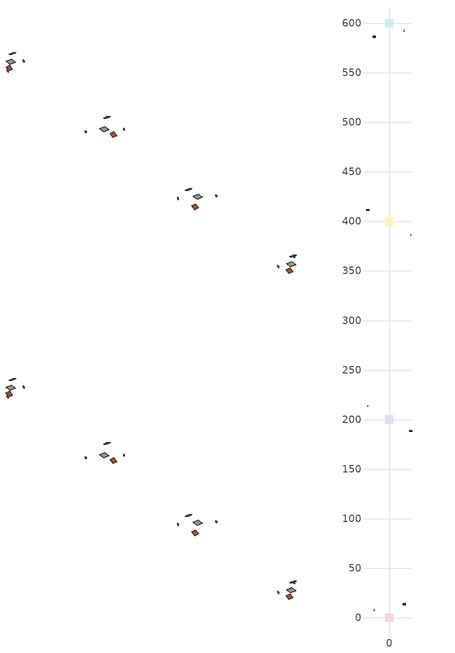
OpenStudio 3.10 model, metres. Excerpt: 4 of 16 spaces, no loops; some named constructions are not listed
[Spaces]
unit1_attic___vented_1
 floor to unit1_conditioned_space_1 (unit1_Floor2_construction_Reversed): -4.21,-4.21 -4.21,4.21 4.21,4.21 4.21,-4.21 z2.44
 wall outside (unit1_Wall6_construction): 15.36,12.62 15.36,14.43 z0:2.44
 wall adiabatic (unit1_Wall5_construction): -15.36,8.48 -15.36,6.66 z0:2.44
 roof outside (unit1_Roof2_construction): -9.07,-15.36,2.44 -9.07,-9.73,5.25 -15.36,-9.73,5.25 -15.36,-15.36,2.44
 roof outside (unit1_Roof1_construction): 9.07,15.36,2.44 9.07,9.73,5.25 15.36,9.73,5.25 15.36,15.36,2.44
unit2_attic___vented_1
 floor to unit2_conditioned_space_1 (unit2_Floor2_2_construction_Reversed): -4.21,195.79 -4.21,204.21 4.21,204.21 4.21,195.79 z2.44
 wall outside (unit2_Wall5_2_construction): 21.56,187.63 21.56,189.45 z0:2.44
 wall adiabatic (unit2_Wall6_2_construction): -21.56,214.67 -21.56,212.86 z0:2.44
 roof outside (unit2_Roof2_2_construction): -3.53,221.56,2.44 -3.53,215.93,5.25 2.77,215.93,5.25 2.77,221.56,2.44
 roof outside (unit2_Roof1_2_construction): -15.26,178.44,2.44 -15.26,184.07,5.25 -21.56,184.07,5.25 -21.56,178.44,2.44
unit3_attic___vented_1
 floor to unit3_conditioned_space_1 (unit3_Floor2_3_construction_Reversed): -4.21,395.79 -4.21,404.21 4.21,404.21 4.21,395.79 z2.44
 wall outside (unit3_Wall5_3_construction): -21.56,412.37 -21.56,410.55 z0:2.44
 wall adiabatic (unit3_Wall6_3_construction): 21.56,385.33 21.56,387.14 z0:2.44
 roof outside (unit3_Roof2_3_construction): 3.53,378.44,2.44 3.53,384.07,5.25 -2.77,384.07,5.25 -2.77,378.44,2.44
 roof outside (unit3_Roof1_3_construction): 15.26,421.56,2.44 15.26,415.93,5.25 21.56,415.93,5.25 21.56,421.56,2.44
unit4_attic___vented_1
 floor to unit4_conditioned_space_1 (unit4_Floor2_4_construction_Reversed): -4.21,595.79 -4.21,604.21 4.21,604.21 4.21,595.79 z2.44
 wall outside (unit4_Wall6_4_construction): -15.36,587.38 -15.36,585.57 z0:2.44
 wall adiabatic (unit4_Wall5_4_construction): 15.36,591.52 15.36,593.34 z0:2.44
 roof outside (unit4_Roof2_4_construction): 9.07,615.36,2.44 9.07,609.73,5.25 15.36,609.73,5.25 15.36,615.36,2.44
 roof outside (unit4_Roof1_4_construction): -9.07,584.64,2.44 -9.07,590.27,5.25 -15.36,590.27,5.25 -15.36,584.64,2.44
[Schedule:Day]
unit1_mech_vent_bath_fan_0_schedule_day; unit2_mech_vent_bath_fan_0_schedule_day; unit3_mech_vent_bath_fan_0_schedule_day; unit4_mech_vent_bath_fan_0_schedule_day: 7, 0, 0, 8, 0, 1, 24, 0, 0
unit1_mech_vent_bath_fan_0_schedule_default_day; unit1_mech_vent_range_fan_0_schedule_default_day; unit1_natural_vent_schedule_default_day; unit1_cooling_season_schedule_day_2; unit1_cooling_season_schedule_day; unit1_cooling_season_schedule_default_day; unit1_general_water_use_schedule_default_day; unit1_cooling_setpoint_default_day; unit1_heating_setpoint_default_day; unit2_mech_vent_bath_fan_0_schedule_default_day; unit2_mech_vent_range_fan_0_schedule_default_day; unit2_natural_vent_schedule_default_day; unit2_cooling_season_schedule_day_2; unit2_cooling_season_schedule_day; unit2_cooling_season_schedule_default_day; unit2_general_water_use_schedule_default_day; unit2_cooling_setpoint_default_day; unit2_heating_setpoint_default_day; unit3_mech_vent_bath_fan_0_schedule_default_day; unit3_mech_vent_range_fan_0_schedule_default_day; unit3_natural_vent_schedule_default_day; unit3_cooling_season_schedule_day_2; unit3_cooling_season_schedule_day; unit3_cooling_season_schedule_default_day; unit3_general_water_use_schedule_default_day; unit3_cooling_setpoint_default_day; unit3_heating_setpoint_default_day; unit4_mech_vent_bath_fan_0_schedule_default_day; unit4_mech_vent_range_fan_0_schedule_default_day; unit4_natural_vent_schedule_default_day; unit4_cooling_season_schedule_day_2; unit4_cooling_season_schedule_day; unit4_cooling_season_schedule_default_day; unit4_general_water_use_schedule_default_day; unit4_cooling_setpoint_default_day; unit4_heating_setpoint_default_day: 24, 0, 0
unit1_mech_vent_range_fan_0_schedule_day; unit2_mech_vent_range_fan_0_schedule_day; unit3_mech_vent_range_fan_0_schedule_day; unit4_mech_vent_range_fan_0_schedule_day: 18, 0, 0, 19, 0, 1, 24, 0, 0
unit1_natural_vent_schedule_day; unit1_cooling_season_schedule_day_1; unit2_natural_vent_schedule_day; unit2_cooling_season_schedule_day_1; unit3_natural_vent_schedule_day; unit3_cooling_season_schedule_day_1; unit4_natural_vent_schedule_day; unit4_cooling_season_schedule_day_1: 24, 0, 1
unit1_general_water_use_schedule_day; unit2_general_water_use_schedule_day; unit3_general_water_use_schedule_day; unit4_general_water_use_schedule_day: 1, 0, 0.315068, 3, 0, 0.287671, 4, 0, 0.342466, 5, 0, 0.369863, 6, 0, 0.520548, 7, 0, 0.60274, 8, 0, 0.534247, 10, 0, 0.506849, 11, 0, 0.465753, 14, 0, 0.479452, 15, 0, 0.534247, 16, 0, 0.589041, 17, 0, 0.69863, 18, 0, 0.876712, 19, 0, 0.890411, 20, 0, 0.986301, 21, 0, 1, 22, 0, 0.863014, 23, 0, 0.616438, 24, 0, 0.465753
unit1_cooling_setpoint_day; unit2_cooling_setpoint_day; unit3_cooling_setpoint_day; unit4_cooling_setpoint_day: 24, 0, 25.5556
unit1_heating_setpoint_day; unit2_heating_setpoint_day; unit3_heating_setpoint_day; unit4_heating_setpoint_day: 24, 0, 20
[Schedule:Rule] Apply Monday=Yes; Apply Wednesday=Yes; Apply Friday=Yes; Date Specification Type=DateRange; Start Day=1
Name | Schedule Ruleset | Rule Order | Day Schedule | Apply Sunday | Apply Tuesday | Apply Thursday | Apply Saturday | Start Month | End Month | End Day
unit1_mech_vent_bath_fan_0_schedule_allday_rule | unit1_mech_vent_bath_fan_0_schedule | 0 | unit1_mech_vent_bath_fan_0_schedule_day | Yes | Yes | Yes | Yes | 1 | 12 | 31
unit1_mech_vent_range_fan_0_schedule_allday_rule | unit1_mech_vent_range_fan_0_schedule | 0 | unit1_mech_vent_range_fan_0_schedule_day | Yes | Yes | Yes | Yes | 1 | 12 | 31
unit1_natural_vent_schedule_rule | unit1_natural_vent_schedule | 0 | unit1_natural_vent_schedule_day | No | No | No | No | 1 | 12 | 31
unit1_cooling_season_schedule_allday_rule_2 | unit1_cooling_season_schedule | 0 | unit1_cooling_season_schedule_day_2 | Yes | Yes | Yes | Yes | 10 | 12 | 31
unit1_cooling_season_schedule_allday_rule_1 | unit1_cooling_season_schedule | 1 | unit1_cooling_season_schedule_day_1 | Yes | Yes | Yes | Yes | 6 | 9 | 30
unit1_cooling_season_schedule_allday_rule | unit1_cooling_season_schedule | 2 | unit1_cooling_season_schedule_day | Yes | Yes | Yes | Yes | 1 | 5 | 31
unit1_general_water_use_schedule_allday_rule | unit1_general_water_use_schedule | 0 | unit1_general_water_use_schedule_day | Yes | Yes | Yes | Yes | 1 | 12 | 31
unit1_cooling_setpoint_allday_rule | unit1_cooling_setpoint | 0 | unit1_cooling_setpoint_day | Yes | Yes | Yes | Yes | 1 | 12 | 31
unit1_heating_setpoint_allday_rule | unit1_heating_setpoint | 0 | unit1_heating_setpoint_day | Yes | Yes | Yes | Yes | 1 | 12 | 31
unit2_mech_vent_bath_fan_0_schedule_allday_rule | unit2_mech_vent_bath_fan_0_schedule | 0 | unit2_mech_vent_bath_fan_0_schedule_day | Yes | Yes | Yes | Yes | 1 | 12 | 31
unit2_mech_vent_range_fan_0_schedule_allday_rule | unit2_mech_vent_range_fan_0_schedule | 0 | unit2_mech_vent_range_fan_0_schedule_day | Yes | Yes | Yes | Yes | 1 | 12 | 31
unit2_natural_vent_schedule_rule | unit2_natural_vent_schedule | 0 | unit2_natural_vent_schedule_day | No | No | No | No | 1 | 12 | 31
unit2_cooling_season_schedule_allday_rule_2 | unit2_cooling_season_schedule | 0 | unit2_cooling_season_schedule_day_2 | Yes | Yes | Yes | Yes | 10 | 12 | 31
unit2_cooling_season_schedule_allday_rule_1 | unit2_cooling_season_schedule | 1 | unit2_cooling_season_schedule_day_1 | Yes | Yes | Yes | Yes | 6 | 9 | 30
unit2_cooling_season_schedule_allday_rule | unit2_cooling_season_schedule | 2 | unit2_cooling_season_schedule_day | Yes | Yes | Yes | Yes | 1 | 5 | 31
unit2_general_water_use_schedule_allday_rule | unit2_general_water_use_schedule | 0 | unit2_general_water_use_schedule_day | Yes | Yes | Yes | Yes | 1 | 12 | 31
unit2_cooling_setpoint_allday_rule | unit2_cooling_setpoint | 0 | unit2_cooling_setpoint_day | Yes | Yes | Yes | Yes | 1 | 12 | 31
unit2_heating_setpoint_allday_rule | unit2_heating_setpoint | 0 | unit2_heating_setpoint_day | Yes | Yes | Yes | Yes | 1 | 12 | 31
unit3_mech_vent_bath_fan_0_schedule_allday_rule | unit3_mech_vent_bath_fan_0_schedule | 0 | unit3_mech_vent_bath_fan_0_schedule_day | Yes | Yes | Yes | Yes | 1 | 12 | 31
unit3_mech_vent_range_fan_0_schedule_allday_rule | unit3_mech_vent_range_fan_0_schedule | 0 | unit3_mech_vent_range_fan_0_schedule_day | Yes | Yes | Yes | Yes | 1 | 12 | 31
unit3_natural_vent_schedule_rule | unit3_natural_vent_schedule | 0 | unit3_natural_vent_schedule_day | No | No | No | No | 1 | 12 | 31
unit3_cooling_season_schedule_allday_rule_2 | unit3_cooling_season_schedule | 0 | unit3_cooling_season_schedule_day_2 | Yes | Yes | Yes | Yes | 10 | 12 | 31
unit3_cooling_season_schedule_allday_rule_1 | unit3_cooling_season_schedule | 1 | unit3_cooling_season_schedule_day_1 | Yes | Yes | Yes | Yes | 6 | 9 | 30
unit3_cooling_season_schedule_allday_rule | unit3_cooling_season_schedule | 2 | unit3_cooling_season_schedule_day | Yes | Yes | Yes | Yes | 1 | 5 | 31
unit3_general_water_use_schedule_allday_rule | unit3_general_water_use_schedule | 0 | unit3_general_water_use_schedule_day | Yes | Yes | Yes | Yes | 1 | 12 | 31
unit3_cooling_setpoint_allday_rule | unit3_cooling_setpoint | 0 | unit3_cooling_setpoint_day | Yes | Yes | Yes | Yes | 1 | 12 | 31
unit3_heating_setpoint_allday_rule | unit3_heating_setpoint | 0 | unit3_heating_setpoint_day | Yes | Yes | Yes | Yes | 1 | 12 | 31
unit4_mech_vent_bath_fan_0_schedule_allday_rule | unit4_mech_vent_bath_fan_0_schedule | 0 | unit4_mech_vent_bath_fan_0_schedule_day | Yes | Yes | Yes | Yes | 1 | 12 | 31
unit4_mech_vent_range_fan_0_schedule_allday_rule | unit4_mech_vent_range_fan_0_schedule | 0 | unit4_mech_vent_range_fan_0_schedule_day | Yes | Yes | Yes | Yes | 1 | 12 | 31
unit4_natural_vent_schedule_rule | unit4_natural_vent_schedule | 0 | unit4_natural_vent_schedule_day | No | No | No | No | 1 | 12 | 31
unit4_cooling_season_schedule_allday_rule_2 | unit4_cooling_season_schedule | 0 | unit4_cooling_season_schedule_day_2 | Yes | Yes | Yes | Yes | 10 | 12 | 31
unit4_cooling_season_schedule_allday_rule_1 | unit4_cooling_season_schedule | 1 | unit4_cooling_season_schedule_day_1 | Yes | Yes | Yes | Yes | 6 | 9 | 30
unit4_cooling_season_schedule_allday_rule | unit4_cooling_season_schedule | 2 | unit4_cooling_season_schedule_day | Yes | Yes | Yes | Yes | 1 | 5 | 31
unit4_general_water_use_schedule_allday_rule | unit4_general_water_use_schedule | 0 | unit4_general_water_use_schedule_day | Yes | Yes | Yes | Yes | 1 | 12 | 31
unit4_cooling_setpoint_allday_rule | unit4_cooling_setpoint | 0 | unit4_cooling_setpoint_day | Yes | Yes | Yes | Yes | 1 | 12 | 31
unit4_heating_setpoint_allday_rule | unit4_heating_setpoint | 0 | unit4_heating_setpoint_day | Yes | Yes | Yes | Yes | 1 | 12 | 31
[Schedule:Ruleset]
Name | Default Day Schedule
unit1_mech_vent_bath_fan_0_schedule | unit1_mech_vent_bath_fan_0_schedule_default_day
unit1_mech_vent_range_fan_0_schedule | unit1_mech_vent_range_fan_0_schedule_default_day
unit1_natural_vent_schedule | unit1_natural_vent_schedule_default_day
unit1_cooling_season_schedule | unit1_cooling_season_schedule_default_day
unit1_general_water_use_schedule | unit1_general_water_use_schedule_default_day
unit1_cooling_setpoint | unit1_cooling_setpoint_default_day
unit1_heating_setpoint | unit1_heating_setpoint_default_day
unit2_mech_vent_bath_fan_0_schedule | unit2_mech_vent_bath_fan_0_schedule_default_day
unit2_mech_vent_range_fan_0_schedule | unit2_mech_vent_range_fan_0_schedule_default_day
unit2_natural_vent_schedule | unit2_natural_vent_schedule_default_day
unit2_cooling_season_schedule | unit2_cooling_season_schedule_default_day
unit2_general_water_use_schedule | unit2_general_water_use_schedule_default_day
unit2_cooling_setpoint | unit2_cooling_setpoint_default_day
unit2_heating_setpoint | unit2_heating_setpoint_default_day
unit3_mech_vent_bath_fan_0_schedule | unit3_mech_vent_bath_fan_0_schedule_default_day
unit3_mech_vent_range_fan_0_schedule | unit3_mech_vent_range_fan_0_schedule_default_day
unit3_natural_vent_schedule | unit3_natural_vent_schedule_default_day
unit3_cooling_season_schedule | unit3_cooling_season_schedule_default_day
unit3_general_water_use_schedule | unit3_general_water_use_schedule_default_day
unit3_cooling_setpoint | unit3_cooling_setpoint_default_day
unit3_heating_setpoint | unit3_heating_setpoint_default_day
unit4_mech_vent_bath_fan_0_schedule | unit4_mech_vent_bath_fan_0_schedule_default_day
unit4_mech_vent_range_fan_0_schedule | unit4_mech_vent_range_fan_0_schedule_default_day
unit4_natural_vent_schedule | unit4_natural_vent_schedule_default_day
unit4_cooling_season_schedule | unit4_cooling_season_schedule_default_day
unit4_general_water_use_schedule | unit4_general_water_use_schedule_default_day
unit4_cooling_setpoint | unit4_cooling_setpoint_default_day
unit4_heating_setpoint | unit4_heating_setpoint_default_day
[Schedule:Constant]
Name | Value
unit1_mech_vent_house_fan_cfis_schedule; unit1_mech_vent_house_fan_schedule; unit2_mech_vent_house_fan_cfis_schedule; unit2_mech_vent_house_fan_schedule; unit3_mech_vent_house_fan_cfis_schedule; unit3_mech_vent_house_fan_schedule; unit4_mech_vent_house_fan_cfis_schedule; unit4_mech_vent_house_fan_schedule | 1
unit1_occupants_activity_schedule; unit2_occupants_activity_schedule; unit3_occupants_activity_schedule; unit4_occupants_activity_schedule | 117.228
unit1_fridge_schedule; unit2_fridge_schedule; unit3_fridge_schedule; unit4_fridge_schedule | 0
unit1_trans_schedule_winter_0_857_summer_0_857; unit2_trans_schedule_winter_0_857_summer_0_857; unit3_trans_schedule_winter_0_857_summer_0_857; unit4_trans_schedule_winter_0_857_summer_0_857 | 0.857
[Schedule:File] Rows to Skip at Top=1; Number of Hours of Data=8760; Interpolate to Timestep=Yes; Minutes per Item=60; Translate File With Relative Path=Yes
Name | External File | Column Number
unit1_occupants | unit1_External_File_1 | 1
unit1_plug_loads_other | unit1_External_File_1 | 2
unit1_plug_loads_tv | unit1_External_File_1 | 3
unit1_lighting_interior | unit1_External_File_1 | 5
unit1_hot_water_dishwasher | unit1_External_File_1 | 6
unit1_hot_water_clothes_washer | unit1_External_File_1 | 8
unit1_hot_water_fixtures | unit1_External_File_1 | 12
unit1_cooking_range | unit1_External_File_1 | 11
unit1_clothes_dryer | unit1_External_File_1 | 10
unit1_ceiling_fan | unit1_External_File_1 | 4
unit2_occupants | unit2_External_File_1 | 1
unit2_plug_loads_other | unit2_External_File_1 | 2
unit2_plug_loads_tv | unit2_External_File_1 | 3
unit2_lighting_interior | unit2_External_File_1 | 5
unit2_hot_water_dishwasher | unit2_External_File_1 | 6
unit2_hot_water_clothes_washer | unit2_External_File_1 | 8
unit2_hot_water_fixtures | unit2_External_File_1 | 12
unit2_cooking_range | unit2_External_File_1 | 11
unit2_clothes_dryer | unit2_External_File_1 | 10
unit2_ceiling_fan | unit2_External_File_1 | 4
unit3_occupants | unit3_External_File_1 | 1
unit3_plug_loads_other | unit3_External_File_1 | 2
unit3_plug_loads_tv | unit3_External_File_1 | 3
unit3_lighting_interior | unit3_External_File_1 | 5
unit3_hot_water_dishwasher | unit3_External_File_1 | 6
unit3_hot_water_clothes_washer | unit3_External_File_1 | 8
unit3_hot_water_fixtures | unit3_External_File_1 | 12
unit3_cooking_range | unit3_External_File_1 | 11
unit3_clothes_dryer | unit3_External_File_1 | 10
unit3_ceiling_fan | unit3_External_File_1 | 4
unit4_occupants | unit4_External_File_1 | 1
unit4_plug_loads_other | unit4_External_File_1 | 2
unit4_plug_loads_tv | unit4_External_File_1 | 3
unit4_lighting_interior | unit4_External_File_1 | 5
unit4_hot_water_dishwasher | unit4_External_File_1 | 6
unit4_hot_water_clothes_washer | unit4_External_File_1 | 8
unit4_hot_water_fixtures | unit4_External_File_1 | 12
unit4_cooking_range | unit4_External_File_1 | 11
unit4_clothes_dryer | unit4_External_File_1 | 10
unit4_ceiling_fan | unit4_External_File_1 | 4
